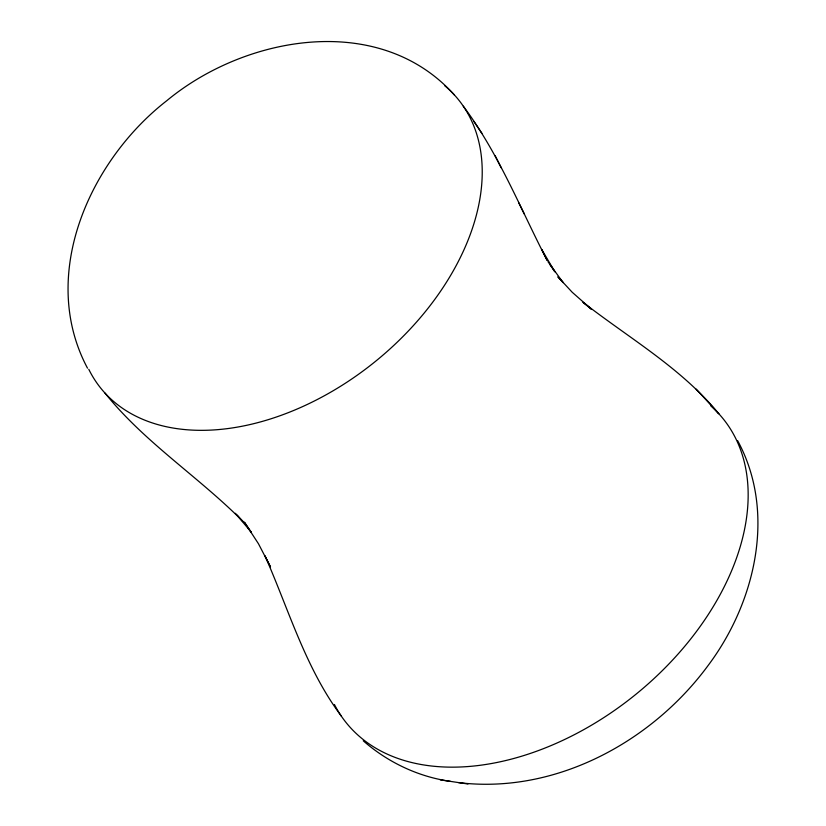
<?xml version="1.0" encoding="UTF-8"?>
<svg xmlns="http://www.w3.org/2000/svg" width="826" height="826" viewBox="0 0 826 826"><rect width="100%" height="100%" fill="white"/><g stroke="black" fill="none" stroke-linecap="round" stroke-linejoin="round"><path stroke-width="1.24" d="M458.471 782.594C554.979 794.436 651.652 742.244 708.099 665.519C755.201 602.732 776.729 512.595 737.618 440.65M363.244 740.788C387.652 762.212 418.266 776.812 450.459 781.365M440.31 779.868L467.981 783.998M583.218 302.409C629.319 338.35 681.357 367.993 718.837 413.795L696.153 389.087M583.104 302.471L591.695 309.461L572.212 292.259L557.984 276.927M454.403 94.98C379.537 11.43 245.25 35.58 166.769 100.71C89.425 160.791 38.13 275.44 87.484 368.148M558.046 277.04L563.167 282.626L547.927 261.646M237.186 515.156L243.185 521.691C198.901 476.932 144.581 442.529 104.964 393.042M235.41 513.297L251.259 532.212L244.341 522.084L258.476 543.776L270.505 566.966L264.96 555.836C288.894 609.887 305.455 668.11 341.293 716.049M463.283 106.193C498.636 153.264 520.277 208.462 547.163 260.417L541.701 249.442L554.876 271.816L550.013 264.692M473.99 121.711L481.909 133.296M495.115 155.639L501.145 167.75M518.552 202.442L524.303 213.996M444.595 85.605A229.773 151.488 -38.9 0 1 373.207 363.192A229.773 151.488 -38.9 0 1 88.774 369.294M710.742 405.834A242.111 159.614 -38.9 0 1 632.654 696.907A242.111 159.614 -38.9 0 1 334.427 704.516"/></g></svg>
